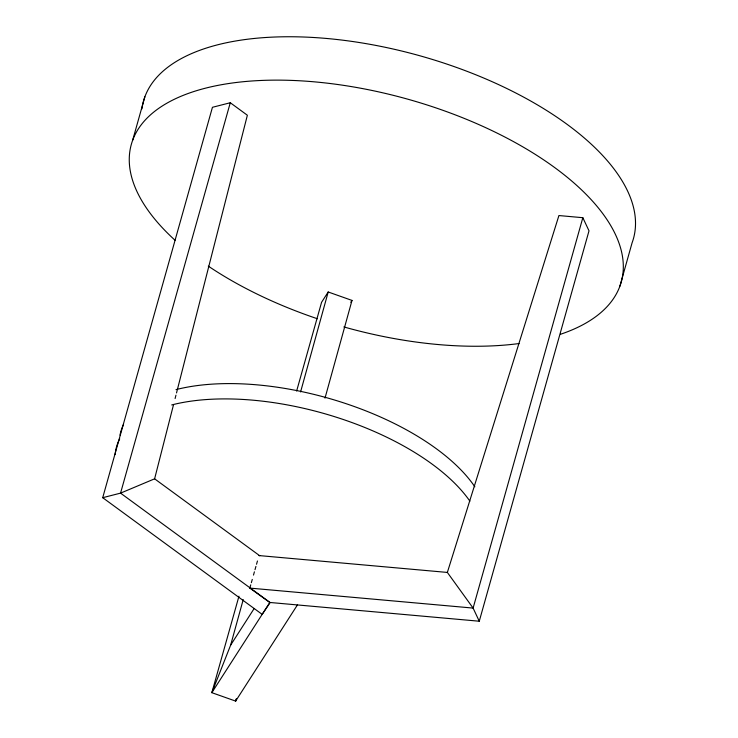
<?xml version="1.0" encoding="UTF-8"?>
<svg xmlns="http://www.w3.org/2000/svg" width="738" height="738" viewBox="0 0 738 738"><rect width="100%" height="100%" fill="white"/><g stroke="black" fill="none" stroke-linecap="round" stroke-linejoin="round"><path stroke-width="1.11" d="M176.52 392.948L247.368 115.239L230.284 102.739L212.443 107.296L102.711 497.689L120.552 493.132L154.611 478.824L173.393 405.217M175.1 398.529L175.948 395.181M297.432 604.939L235.643 701.1L211.843 692.678L230.643 645.123L243.226 599.588M300.587 391.933L328.198 291.99L351.998 300.412L325.006 398.133M132.665 140.211L144.86 96.835M230.284 102.739L120.552 493.132L270.145 602.586L262.165 614.367L102.711 497.689M238.964 596.193L211.843 692.678L269.813 602.466L479.266 621.221L589.007 230.828L582.835 217.701L558.915 215.551L447.357 572.43L473.104 608.084L479.266 621.221M296.639 391.011L321.574 302.294L328.198 291.99M269.813 602.466L249.831 588.094L250.745 584.847M251.354 582.679L252.276 579.422M253.494 575.087L254.407 571.83M255.016 569.662L255.929 566.406M256.538 564.238L257.451 560.991M236.271 698.886L235.643 701.1L236.483 698.987M582.835 217.701L473.104 608.084L249.831 588.094M619.902 286.169L632.097 242.793A254.453 118.283 15.7 0 0 416.638 54.88A254.453 118.283 15.7 0 0 141.917 108.864M350.799 302.285L351.998 300.412M230.643 645.123L254.176 608.49M258.973 555.566L447.357 572.43M154.611 478.824L259.748 555.76M115.165 454.562A189.62 88.145 15.7 0 1 119.713 438.815M171.714 404.931A189.62 88.145 15.7 0 1 469.885 501.157M120.017 435.143A189.62 88.145 15.7 0 1 123.55 424.433M176.013 389.618A189.62 88.145 15.7 0 1 474.838 486.785M175.063 240.265A254.453 118.283 15.7 0 1 218.466 85.276A254.453 118.283 15.7 0 1 554.118 167.157A254.453 118.283 15.7 0 1 560.465 334.286M519.035 343.548A254.453 118.283 15.7 0 1 343.853 326.934M317.377 318.742A254.453 118.283 15.7 0 1 208.3 266.123"/></g></svg>
